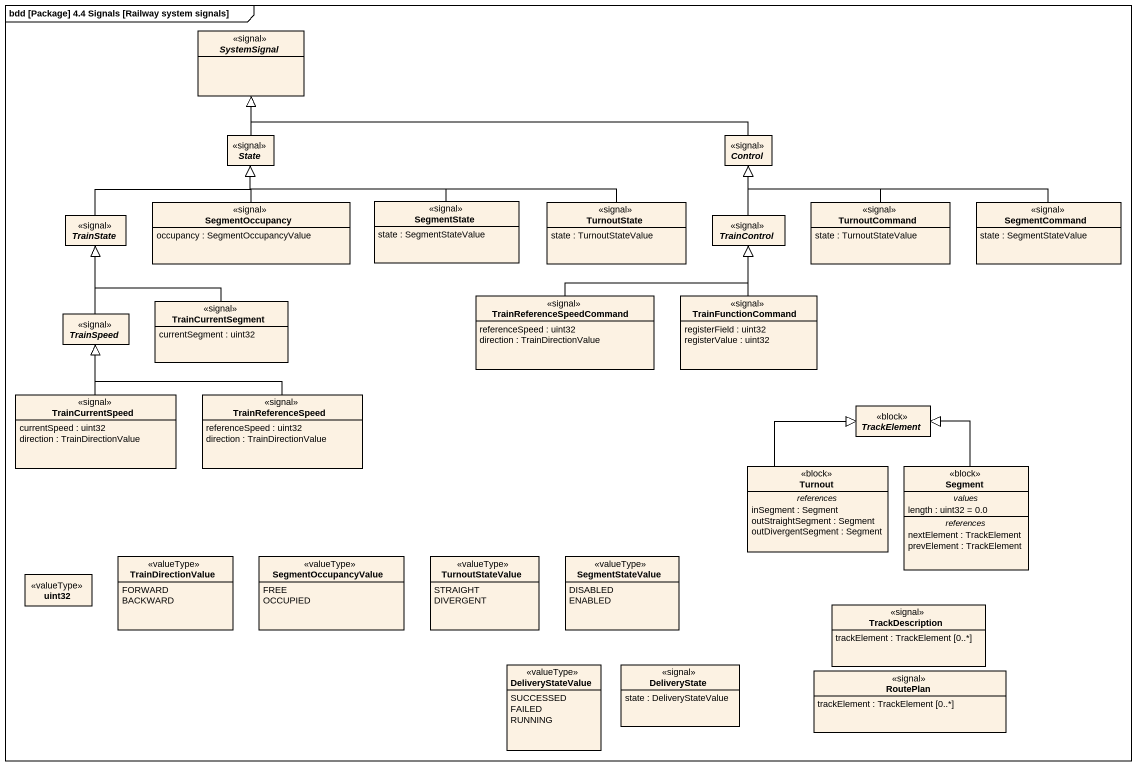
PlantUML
@startuml
mainframe bdd [Package] 4.4 Signals [Railway system signals]
hide circle
hide empty members
abstract class SystemSignal <<signal>>
abstract class "State" as State_ <<signal>>
abstract class "Control" as Control_ <<signal>>
class SegmentOccupancy <<signal>> {
  occupancy : SegmentOccupancyValue
}
class SegmentState <<signal>> {
  state : SegmentStateValue
}
class TurnoutState <<signal>> {
  state : TurnoutStateValue
}
class TurnoutCommand <<signal>> {
  state : TurnoutStateValue
}
class SegmentCommand <<signal>> {
  state : SegmentStateValue
}
abstract class TrainState <<signal>>
abstract class TrainControl <<signal>>
abstract class TrainSpeed <<signal>>
class TrainCurrentSegment <<signal>> {
  currentSegment : uint32
}
class TrainReferenceSpeedCommand <<signal>> {
  referenceSpeed : uint32
  direction : TrainDirectionValue
}
class TrainFunctionCommand <<signal>> {
  registerField : uint32
  registerValue : uint32
}
class TrainCurrentSpeed <<signal>> {
  currentSpeed : uint32
  direction : TrainDirectionValue
}
class TrainReferenceSpeed <<signal>> {
  referenceSpeed : uint32
  direction : TrainDirectionValue
}
abstract class TrackElement <<block>>
class Turnout <<block>> {
  -- references --
  inSegment : Segment
  outStraightSegment : Segment
  outDivergentSegment : Segment
}
class Segment <<block>> {
  -- values --
  length : uint32 = 0.0
  -- references --
  nextElement : TrackElement
  prevElement : TrackElement
}
enum TrainDirectionValue <<valueType>> {
  FORWARD
  BACKWARD
}
enum SegmentOccupancyValue <<valueType>> {
  FREE
  OCCUPIED
}
enum TurnoutStateValue <<valueType>> {
  STRAIGHT
  DIVERGENT
}
enum SegmentStateValue <<valueType>> {
  DISABLED
  ENABLED
}
class uint32 <<valueType>>
class TrackDescription <<signal>> {
  trackElement : TrackElement [0..*]
}
enum DeliveryStateValue <<valueType>> {
  SUCCESSED
  FAILED
  RUNNING
}
class DeliveryState <<signal>> {
  state : DeliveryStateValue
}
class RoutePlan <<signal>> {
  trackElement : TrackElement [0..*]
}
State_ -up-|> SystemSignal
Control_ -left-|> SystemSignal
SegmentOccupancy -up-|> State_
SegmentState -left-|> State_
TurnoutState -left-|> State_
TurnoutCommand -up-|> Control_
SegmentCommand -left-|> Control_
TrainState -right-|> State_
TrainControl -up-|> Control_
TrainSpeed -up-|> TrainState
TrainCurrentSegment -up-|> TrainState
TrainReferenceSpeedCommand -right-|> TrainControl
TrainFunctionCommand -up-|> TrainControl
TrainCurrentSpeed -up-|> TrainSpeed
TrainReferenceSpeed -left-|> TrainSpeed
Turnout -up-|> TrackElement
Segment -up-|> TrackElement
@enduml
